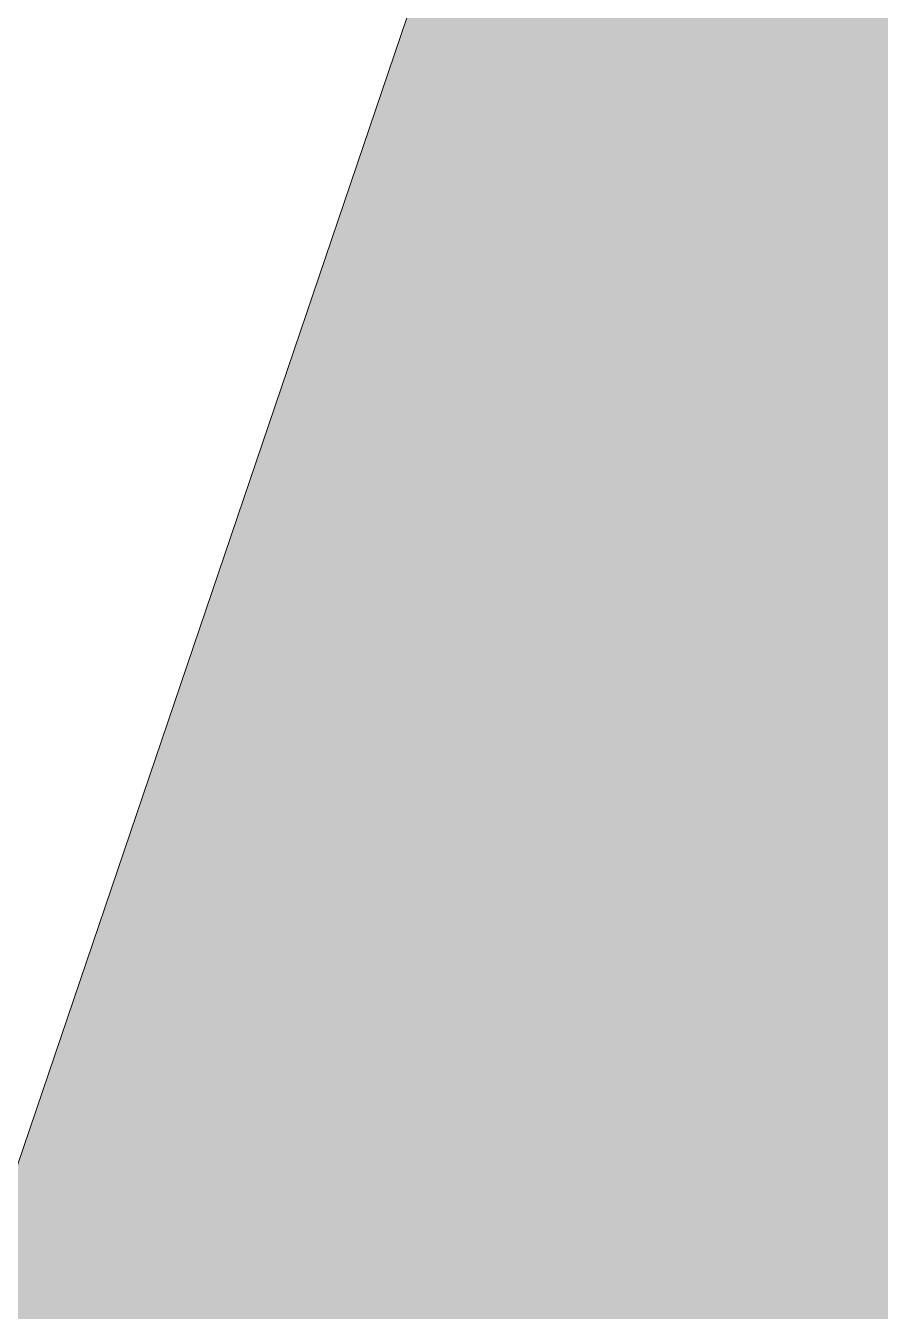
# Model space of a CAD drawing. Header units: centimetres. Extents: x 63871 to 181827, y -95930 to 42199.
# Drawn here: x 148655 to 149176, y 25376 to 26160 of the extents above; entities that cross this region are included whole.
import ezdxf

# ---------------------------------------------------------------- set-up
doc = ezdxf.new("R2010")
doc.units = ezdxf.units.CM
for name, color, linetype, lineweight in [('ARA SINIRLAR', 225, 'Continuous', 15), ('ARM_Pen_No__252', 8, 'Continuous', 18), ('OLUK', 222, 'Continuous', 15)]:
    doc.layers.add(name, color=color, linetype=linetype, lineweight=lineweight)

# ---------------------------------------------------------------- blocks, each defined once
blk = doc.blocks.new('yerleşim planı')
at = {"layer": 'ARM_Pen_No__252'}
h = blk.add_hatch(dxfattribs=at)
h.set_pattern_fill('AR-HBONE', color=256, scale=0.51)
h.set_pattern_definition([(45, (-177987.134, -15156.517), (0, 73.27889), [155.448, -51.816]), (135, (-177950.495, -15119.877), (7e-15, 73.27889), [155.448, -51.816])])
h.paths.add_polyline_path([(-2142.28, 12350.54), (-6158.02, 12350.54), (-5113.15, 15429.31), (-2007.04, 15429.31)], flags=16)
h.paths.add_polyline_path([(-2155.45, 12050.81), (-2289.18, 9006.52), (-7230.37, 9110.99), (-6232.66, 12050.81)], flags=16)
h.paths.add_polyline_path([(-1993.99, 15726.33), (-2007.04, 15429.31), (-5113.15, 15429.31), (-2392.44, 23446.06), (-2901.07, 23669.61), (-7833.02, 9123.73), (-10553.48, 9181.25), (-10718.93, 8734.63), (588.09, 8496.02), (607.89, 8945.26), (-1738.17, 8994.87), (-1127.77, 22890.2), (-1668.84, 23128.02), (-1970.99, 15726.33)])
at = {"layer": 'ARA SINIRLAR'}
blk.add_line((-2897.06, 23667.85), (-7833.02, 9123.73), dxfattribs=at)

msp = doc.modelspace()

# ---------------------------------------------------------------- block references
at = {"layer": 'OLUK'}
msp.add_blockref('yerleşim planı', (156428.79, 16182.58), dxfattribs=at)

doc.saveas('drawing.dxf')
